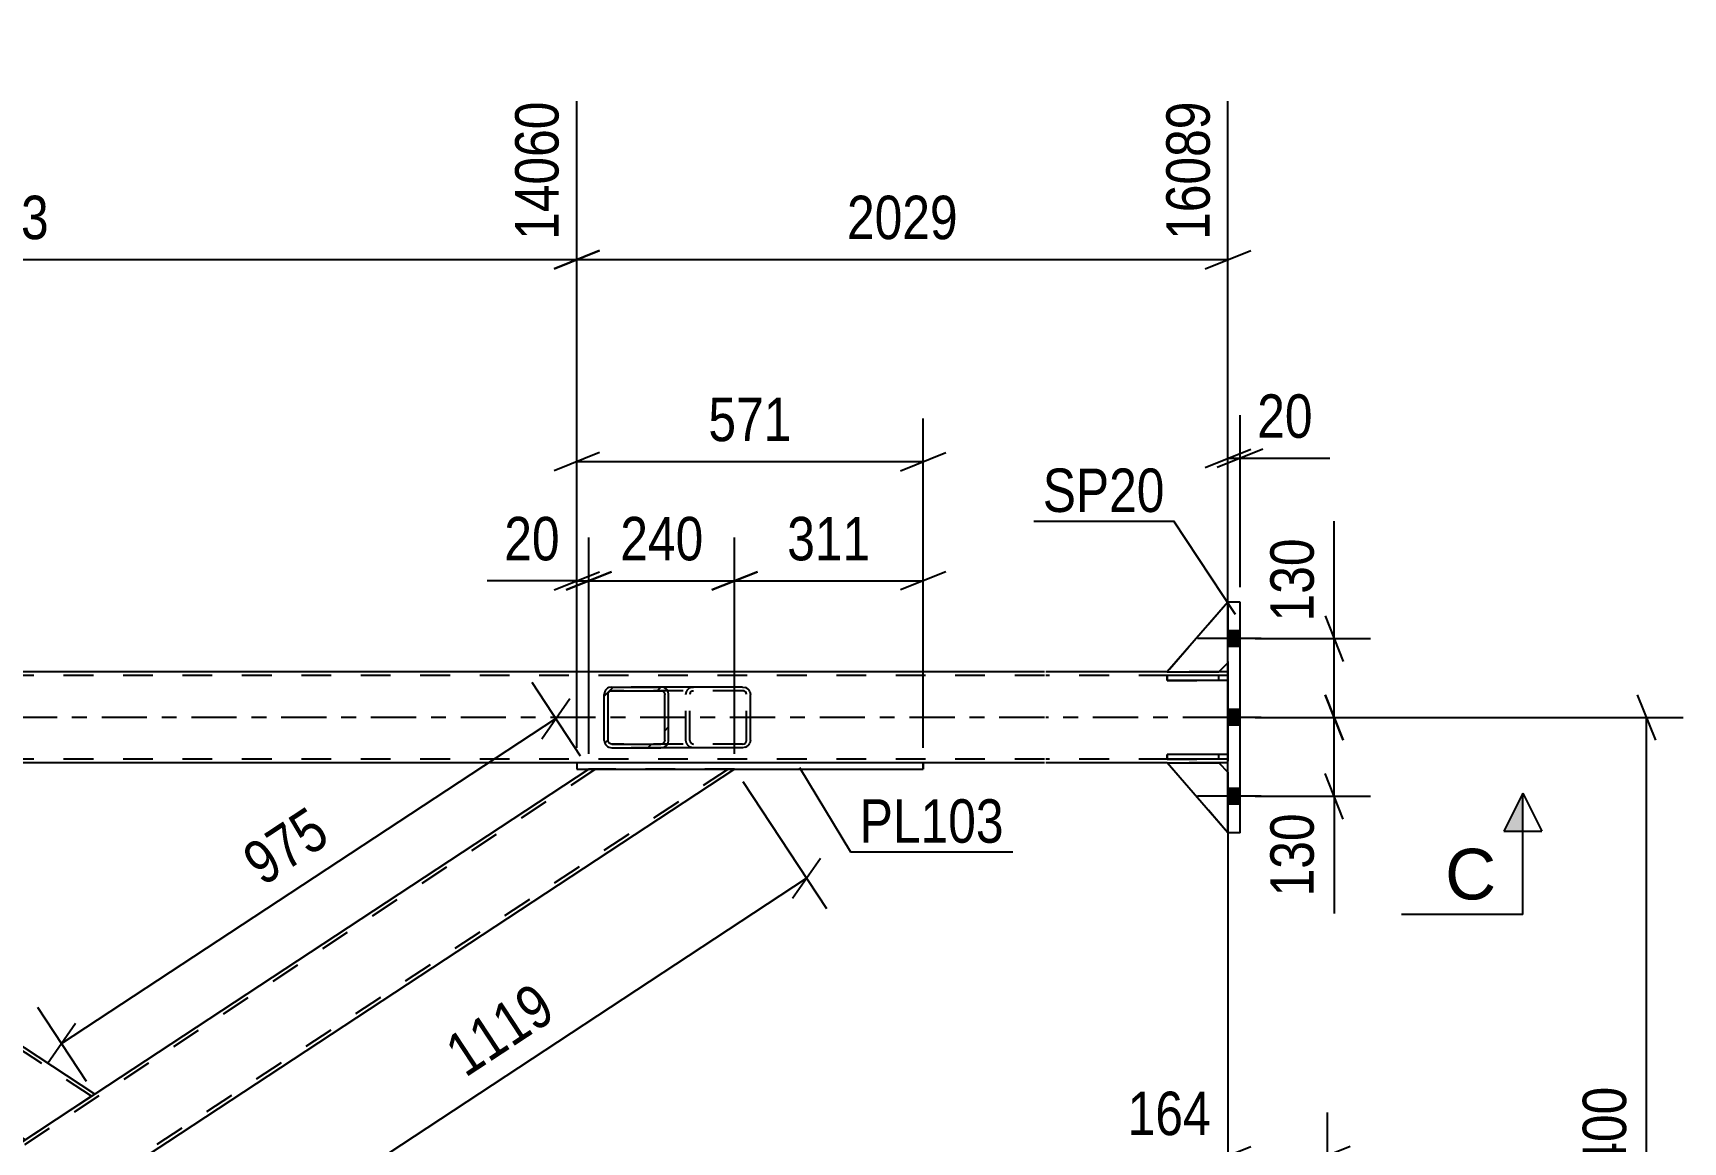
# Model space of a CAD drawing. Header units: millimetres. Extents: x -777 to 412, y -850 to -9.
# Drawn here: x -157.4 to -48.6, y -510.2 to -437 of the extents above; entities that cross this region are included whole.
import ezdxf

# ---------------------------------------------------------------- set-up
doc = ezdxf.new("R2010")
doc.units = ezdxf.units.MM
doc.linetypes.add('DXK_LINE_DOT2', pattern=[3.9198, 1.9599, -1.9599])
doc.linetypes.add('DXK_LINE_DOT3', pattern=[5.9187, 2.979, -0.9799, 0.9799, -0.9799])
doc.styles.add('Arial', font='ARIAL.TTF', dxfattribs={"height": 0.2})
doc.styles.add('Arial Narrow', font='ARIALN.TTF', dxfattribs={"height": 0.2})

# ---------------------------------------------------------------- blocks, each defined once
blk = doc.blocks.new('Part-570390744-5977 - 5775')
at = {"color": 2, "linetype": 'Continuous'}
for p, q in [((-121.55, -485.16), (-121.55, -485.56)), ((-98.71, -485.16), (-121.55, -485.16)), ((-98.71, -485.16), (-98.71, -485.56)), ((-98.71, -485.16), (-98.71, -485.16)), ((-121.55, -485.56), (-98.71, -485.56)), ((-98.71, -485.56), (-98.71, -485.56))]:
    blk.add_line(p, q, dxfattribs=at)
at = {"color": 7, "linetype": 'DXK_LINE_DOT2'}
for p, q in [((-121.55, -485.16), (-121.55, -485.56)), ((-98.71, -485.56), (-98.71, -485.16)), ((-98.71, -485.16), (-98.71, -485.16)), ((-98.71, -485.56), (-98.71, -485.56))]:
    blk.add_line(p, q, dxfattribs=at)
blk = doc.blocks.new('Part-570390744-5995 - 5775')
at = {"color": 7, "linetype": 'DXK_LINE_DOT2'}
for p, q in [((-120.31, -485.56), (-194.06, -534.07)), ((-111.57, -485.56), (-186.92, -535.11)), ((-111.14, -485.56), (-120.75, -485.56)), ((-153.34, -507), (-158.14, -510.16)), ((-148.54, -510.16), (-153.31, -513.29)), ((-153.34, -513.32), (-153.21, -513.23)), ((-153.31, -513.29), (-153.34, -513.32)), ((-194.06, -533.82), (-194.06, -533.78)), ((-194.06, -533.82), (-194.06, -533.86)), ((-194.06, -533.86), (-194.06, -533.82)), ((-186.48, -535.11), (-194.06, -535.11))]:
    blk.add_line(p, q, dxfattribs=at)
at = {"color": 2, "linetype": 'Continuous'}
for p, q in [((-120.75, -485.56), (-153.34, -507)), ((-111.14, -485.56), (-148.54, -510.16)), ((-158.14, -510.16), (-194.06, -533.78)), ((-153.34, -513.32), (-186.48, -535.11)), ((-194.06, -533.86), (-194.06, -535.11))]:
    blk.add_line(p, q, dxfattribs=at)
blk = doc.blocks.new('Part-570390744-5956 - 5775')
at = {"color": 7, "linetype": 'DXK_LINE_DOT2'}
for p, q in [((-78.61, -479.4), (-82.61, -479.4)), ((-82.61, -479.4), (-82.61, -479.72)), ((-82.61, -479.72), (-78.61, -479.72)), ((-79.21, -479.72), (-79.21, -479.4)), ((-78.61, -479.72), (-78.61, -479.4))]:
    blk.add_line(p, q, dxfattribs=at)
blk = doc.blocks.new('Part-570390744-5972 - 5775')
at = {"color": 2, "linetype": 'Continuous'}
for p, q in [((-194.06, -485.56), (-194.06, -486.45)), ((-153.34, -507), (-185.93, -485.56)), ((-158.14, -510.16), (-194.06, -486.53)), ((-153.61, -507.17), (-153.37, -507.02)), ((-153.34, -507), (-153.37, -507.02)), ((-153.61, -507.17), (-158.14, -510.16))]:
    blk.add_line(p, q, dxfattribs=at)
at = {"color": 7, "linetype": 'DXK_LINE_DOT2'}
for p, q in [((-185.93, -485.56), (-194.06, -485.56)), ((-157.93, -510.01), (-194.06, -486.24)), ((-153.56, -507.14), (-186.37, -485.56)), ((-194.06, -486.45), (-194.06, -486.49)), ((-194.06, -486.45), (-194.06, -486.49)), ((-194.06, -486.49), (-194.06, -486.53)), ((-153.34, -507), (-153.34, -507)), ((-153.78, -507.28), (-153.78, -507.28)), ((-153.78, -507.28), (-153.78, -507.28)), ((-153.47, -507.08), (-153.61, -507.17)), ((-153.56, -507.14), (-153.61, -507.17))]:
    blk.add_line(p, q, dxfattribs=at)
blk = doc.blocks.new('Part-570390744-6011 - 5775')
at = {"color": 2, "linetype": 'Continuous'}
for p, q in [((-82.61, -479.72), (-82.61, -479.4)), ((-78.61, -479.4), (-82.61, -479.4)), ((-78.61, -479.72), (-82.61, -479.72)), ((-78.61, -479.72), (-78.61, -479.4))]:
    blk.add_line(p, q, dxfattribs=at)
at = {"color": 7, "linetype": 'DXK_LINE_DOT2'}
blk.add_line((-79.21, -479.72), (-79.21, -479.4), dxfattribs=at)
blk = doc.blocks.new('Part-570390744-6016 - 5775')
at = {"color": 2, "linetype": 'Continuous'}
for p, q in [((-78.61, -489.76), (-78.61, -474.56)), ((-77.81, -474.56), (-78.61, -474.56)), ((-77.81, -489.76), (-77.81, -474.56)), ((-77.81, -489.76), (-78.61, -489.76))]:
    blk.add_line(p, q, dxfattribs=at)
at = {"color": 7, "linetype": 'DXK_LINE_DOT2'}
for p, q in [((-78.61, -474.56), (-78.61, -489.76)), ((-77.81, -474.56), (-77.81, -474.56)), ((-77.81, -489.76), (-77.81, -474.56)), ((-77.81, -489.76), (-77.81, -489.76))]:
    blk.add_line(p, q, dxfattribs=at)
blk = doc.blocks.new('Part-570390744-6034 - 5775')
at = {"color": 7, "linetype": 'DXK_LINE_DOT2'}
for p, q in [((-90.71, -479.4), (-683.93, -479.4)), ((-78.61, -479.4), (-90.61, -479.4)), ((-79.21, -479.16), (-82.61, -479.16)), ((-78.61, -479.16), (-78.61, -485.16)), ((-78.61, -479.64), (-78.61, -484.68)), ((-90.71, -484.92), (-683.93, -484.92)), ((-98.71, -485.16), (-121.55, -485.16)), ((-78.61, -484.92), (-90.61, -484.92)), ((-79.21, -485.16), (-82.61, -485.16))]:
    blk.add_line(p, q, dxfattribs=at)
at = {"color": 2, "linetype": 'Continuous'}
for p, q in [((-90.71, -479.16), (-193.27, -479.16)), ((-82.61, -479.16), (-90.61, -479.16)), ((-78.61, -479.16), (-79.21, -479.16)), ((-121.55, -485.16), (-185.13, -485.16)), ((-90.71, -485.16), (-98.71, -485.16)), ((-82.61, -485.16), (-90.61, -485.16)), ((-78.61, -485.16), (-79.21, -485.16))]:
    blk.add_line(p, q, dxfattribs=at)
at = {"color": 7, "linetype": 'DXK_LINE_DOT3'}
for p, q in [((-90.71, -482.16), (-683.93, -482.16)), ((-78.61, -482.16), (-90.61, -482.16))]:
    blk.add_line(p, q, dxfattribs=at)
blk = doc.blocks.new('Part-570390744-6035 - 5775')
at = {"linetype": 'Continuous'}
h = blk.add_hatch(dxfattribs=at)
h.set_pattern_fill('', scale=0.7, style=0, pattern_type=0)
h.set_pattern_definition([(45, (-119.7037, -483.859), (-1.57154, 1.57154), [])])
h.paths.add_polyline_path([(-119.74, -483.68), (-119.7, -483.86), (-119.59, -484.01), (-119.43, -484.12), (-119.23, -484.16), (-116, -484.16), (-115.8, -484.12), (-115.64, -484.01), (-115.52, -483.86), (-115.49, -483.68), (-115.49, -480.64), (-115.52, -480.45), (-115.64, -480.3), (-115.8, -480.19), (-116, -480.16), (-119.23, -480.16), (-119.43, -480.19), (-119.59, -480.3), (-119.7, -480.45), (-119.74, -480.64)])
h.paths.add_polyline_path([(-119.47, -480.54), (-119.41, -480.47), (-119.33, -480.41), (-119.23, -480.4), (-116, -480.4), (-115.9, -480.41), (-115.82, -480.47), (-115.76, -480.54), (-115.74, -480.64), (-115.74, -483.68), (-115.76, -483.77), (-115.82, -483.85), (-115.9, -483.9), (-116, -483.92), (-119.23, -483.92), (-119.33, -483.9), (-119.41, -483.85), (-119.47, -483.77), (-119.49, -483.68), (-119.49, -480.64)])
at = {"color": 2, "linetype": 'Continuous'}
for p, q in [((-119.7, -480.45), (-119.74, -480.64)), ((-119.74, -483.68), (-119.74, -480.64)), ((-119.49, -480.64), (-119.47, -480.54)), ((-119.49, -483.68), (-119.49, -480.64)), ((-119.47, -480.54), (-119.41, -480.47)), ((-119.23, -480.16), (-119.43, -480.19)), ((-119.41, -480.47), (-119.33, -480.41)), ((-119.33, -480.41), (-119.23, -480.4)), ((-119.23, -480.16), (-116, -480.16)), ((-119.23, -480.4), (-116, -480.4)), ((-110.61, -480.16), (-116, -480.16)), ((-115.8, -480.19), (-116, -480.16)), ((-116, -480.4), (-115.9, -480.41)), ((-115.9, -480.41), (-115.82, -480.47)), ((-115.82, -480.47), (-115.76, -480.54)), ((-115.76, -480.54), (-115.74, -480.64)), ((-115.74, -483.68), (-115.74, -480.64)), ((-115.49, -480.64), (-115.52, -480.45)), ((-115.49, -483.68), (-115.49, -480.64)), ((-110.61, -480.16), (-110.42, -480.19)), ((-110.14, -480.45), (-110.1, -480.64)), ((-110.1, -483.68), (-110.1, -480.64)), ((-119.74, -483.68), (-119.7, -483.86)), ((-119.47, -483.77), (-119.49, -483.68)), ((-119.41, -483.85), (-119.47, -483.77)), ((-119.43, -484.12), (-119.23, -484.16)), ((-119.33, -483.9), (-119.41, -483.85)), ((-119.23, -483.92), (-119.33, -483.9)), ((-119.23, -483.92), (-116, -483.92)), ((-119.23, -484.16), (-116, -484.16)), ((-115.9, -483.9), (-116, -483.92)), ((-116, -484.16), (-115.8, -484.12)), ((-110.61, -484.16), (-116, -484.16)), ((-115.82, -483.85), (-115.9, -483.9)), ((-115.76, -483.77), (-115.82, -483.85)), ((-115.74, -483.68), (-115.76, -483.77)), ((-115.52, -483.86), (-115.49, -483.68)), ((-110.42, -484.12), (-110.61, -484.16)), ((-110.1, -483.68), (-110.14, -483.86))]:
    blk.add_line(p, q, dxfattribs=at)
at = {"color": 7, "linetype": 'DXK_LINE_DOT2'}
for p, q in [((-116, -480.16), (-119.23, -480.16)), ((-110.61, -480.4), (-119.23, -480.4)), ((-114.36, -480.64), (-114.32, -480.45)), ((-114.36, -483.68), (-114.36, -480.64)), ((-114.08, -480.54), (-114.1, -480.64)), ((-114.1, -483.68), (-114.1, -480.64)), ((-114.03, -480.47), (-114.08, -480.54)), ((-114.04, -480.19), (-113.85, -480.16)), ((-114.03, -480.47), (-114, -480.45)), ((-114, -480.45), (-113.94, -480.41)), ((-113.94, -480.41), (-113.85, -480.4)), ((-110.51, -480.41), (-110.61, -480.4)), ((-110.43, -480.47), (-110.51, -480.41)), ((-110.38, -480.54), (-110.43, -480.47)), ((-110.36, -480.64), (-110.38, -480.54)), ((-110.36, -483.68), (-110.36, -480.64)), ((-110.61, -483.92), (-119.23, -483.92)), ((-116, -484.16), (-119.23, -484.16)), ((-114.32, -483.86), (-114.36, -483.68)), ((-114.1, -483.68), (-114.08, -483.77)), ((-114.08, -483.77), (-114.03, -483.85)), ((-113.85, -484.16), (-114.04, -484.12)), ((-114.03, -483.85), (-114, -483.86)), ((-114, -483.86), (-113.94, -483.9)), ((-113.94, -483.9), (-113.85, -483.92)), ((-110.61, -483.92), (-110.51, -483.9)), ((-110.51, -483.9), (-110.43, -483.85)), ((-110.43, -483.85), (-110.38, -483.77)), ((-110.38, -483.77), (-110.36, -483.68))]:
    blk.add_line(p, q, dxfattribs=at)
at = {"color": 2, "linetype": 'Continuous'}
for centre, start, end in [((-119.25, -480.66), 110.7583, 155.68), ((-115.98, -480.66), 24.32, 69.2417), ((-110.59, -480.66), 24.32, 69.2417), ((-119.25, -483.65), 204.32, 249.2417), ((-115.98, -483.65), 290.7583, 335.68), ((-110.59, -483.65), 290.7583, 335.68)]:
    blk.add_arc(centre, 0.496, start, end, dxfattribs=at)
at = {"color": 7, "linetype": 'DXK_LINE_DOT2'}
for centre, start, end in [((-113.87, -480.66), 110.7583, 155.68), ((-113.87, -483.65), 204.32, 249.2417)]:
    blk.add_arc(centre, 0.496, start, end, dxfattribs=at)
blk = doc.blocks.new('Part-570390744-6329 - 5775')
at = {"color": 7, "linetype": 'DXK_LINE_DOT2'}
for p, q in [((-78.61, -484.6), (-82.61, -484.6)), ((-82.61, -484.6), (-82.61, -484.92)), ((-82.61, -484.92), (-78.61, -484.92)), ((-79.21, -484.92), (-79.21, -484.6)), ((-78.61, -484.92), (-78.61, -484.6))]:
    blk.add_line(p, q, dxfattribs=at)
blk = doc.blocks.new('Part-570390744-6325 - 5775')
at = {"color": 2, "linetype": 'Continuous'}
for p, q in [((-82.61, -485.16), (-79.21, -485.16)), ((-78.61, -489.76), (-82.61, -485.16)), ((-79.21, -485.16), (-78.61, -485.76))]:
    blk.add_line(p, q, dxfattribs=at)
at = {"color": 7, "linetype": 'DXK_LINE_DOT2'}
blk.add_line((-78.61, -485.76), (-78.61, -489.76), dxfattribs=at)
blk = doc.blocks.new('Part-570390744-6322 - 5775')
at = {"color": 2, "linetype": 'Continuous'}
for p, q in [((-82.61, -484.92), (-82.61, -484.6)), ((-78.61, -484.6), (-82.61, -484.6)), ((-78.61, -484.92), (-82.61, -484.92)), ((-78.61, -484.92), (-78.61, -484.6))]:
    blk.add_line(p, q, dxfattribs=at)
at = {"color": 7, "linetype": 'DXK_LINE_DOT2'}
blk.add_line((-79.21, -484.92), (-79.21, -484.6), dxfattribs=at)
blk = doc.blocks.new('Part-570390744-6324 - 5775')
at = {"color": 7, "linetype": 'DXK_LINE_DOT2'}
for p, q in [((-78.61, -474.56), (-82.61, -479.16)), ((-78.61, -478.56), (-78.61, -474.56)), ((-79.21, -479.16), (-78.61, -478.56)), ((-82.61, -479.16), (-79.21, -479.16))]:
    blk.add_line(p, q, dxfattribs=at)
blk = doc.blocks.new('Part-570390744-6326 - 5775')
at = {"color": 7, "linetype": 'DXK_LINE_DOT2'}
for p, q in [((-82.61, -485.16), (-79.21, -485.16)), ((-78.61, -489.76), (-82.61, -485.16)), ((-79.21, -485.16), (-78.61, -485.76)), ((-78.61, -485.76), (-78.61, -489.76))]:
    blk.add_line(p, q, dxfattribs=at)
blk = doc.blocks.new('Part-570390744-6334 - 5775')
at = {"color": 2, "linetype": 'Continuous'}
for p, q in [((-78.61, -474.56), (-82.61, -479.16)), ((-79.21, -479.16), (-78.61, -478.56)), ((-82.61, -479.16), (-79.21, -479.16))]:
    blk.add_line(p, q, dxfattribs=at)
at = {"color": 7, "linetype": 'DXK_LINE_DOT2'}
blk.add_line((-78.61, -474.56), (-78.61, -478.56), dxfattribs=at)
blk = doc.blocks.new('Bolt-570390744-6352 - 5775')
at = {"linetype": 'Continuous'}
for points in [[(-78.61, -476.44), (-78.61, -477.48), (-77.81, -477.48), (-77.81, -476.44)], [(-78.61, -476.44), (-78.61, -477.48), (-77.81, -477.48), (-77.81, -476.44)], [(-78.61, -476.44), (-78.61, -477.48), (-77.81, -477.48), (-77.81, -476.44)], [(-78.61, -481.64), (-78.61, -482.68), (-77.81, -482.68), (-77.81, -481.64)], [(-78.61, -481.64), (-78.61, -482.68), (-77.81, -482.68), (-77.81, -481.64)], [(-78.61, -486.84), (-78.61, -487.88), (-77.81, -487.88), (-77.81, -486.84)], [(-78.61, -486.84), (-78.61, -487.88), (-77.81, -487.88), (-77.81, -486.84)], [(-78.61, -486.84), (-78.61, -487.88), (-77.81, -487.88), (-77.81, -486.84)]]:
    blk.add_hatch(color=1, dxfattribs=at).paths.add_polyline_path(points)
at = {"color": 1, "linetype": 'Continuous'}
for p, q in [((-77.81, -476.44), (-78.61, -476.44)), ((-77.81, -476.44), (-78.61, -476.44)), ((-77.81, -476.44), (-78.61, -476.44)), ((-76.41, -476.96), (-80.61, -476.96)), ((-76.41, -476.96), (-80.61, -476.96)), ((-76.41, -476.96), (-80.61, -476.96)), ((-77.81, -477.48), (-78.61, -477.48)), ((-77.81, -477.48), (-78.61, -477.48)), ((-77.81, -477.48), (-78.61, -477.48)), ((-77.81, -481.64), (-78.61, -481.64)), ((-77.81, -481.64), (-78.61, -481.64)), ((-76.41, -482.16), (-80.61, -482.16)), ((-76.41, -482.16), (-80.61, -482.16)), ((-77.81, -482.68), (-78.61, -482.68)), ((-77.81, -482.68), (-78.61, -482.68)), ((-76.41, -487.36), (-80.61, -487.36)), ((-76.41, -487.36), (-80.61, -487.36)), ((-76.41, -487.36), (-80.61, -487.36)), ((-77.81, -486.84), (-78.61, -486.84)), ((-77.81, -486.84), (-78.61, -486.84)), ((-77.81, -486.84), (-78.61, -486.84)), ((-77.81, -487.88), (-78.61, -487.88)), ((-77.81, -487.88), (-78.61, -487.88)), ((-77.81, -487.88), (-78.61, -487.88))]:
    blk.add_line(p, q, dxfattribs=at)
blk = doc.blocks.new('StraightDimension-570390744-6749 - 5775')
at = {"color": 7, "linetype": 'Continuous'}
for p, q in [((-71.6, -476.96), (-71.6, -469.22)), ((-71.6, -476.96), (-71.6, -469.22)), ((-72.2, -475.46), (-71, -478.46)), ((-76.81, -476.96), (-69.2, -476.96)), ((-71.6, -482.16), (-71.6, -476.96)), ((-71, -483.66), (-72.2, -480.66)), ((-76.81, -482.16), (-69.2, -482.16))]:
    blk.add_line(p, q, dxfattribs=at)
at = {"color": 0}
blk.add_wipeout([(-72.35, -469.75), (-76.55, -469.75), (-76.55, -476.43), (-72.35, -476.43)], dxfattribs=at)
at = {"color": 3, "style": 'Arial Narrow'}
blk.add_text('130', height=2.863, rotation=90.0002, dxfattribs=at).set_placement((-72.95, -475.83))
blk = doc.blocks.new('StraightDimension-570390744-6522 - 5775')
at = {"color": 7, "linetype": 'Continuous'}
for p, q in [((-121.55, -484.16), (-121.55, -462.44)), ((-98.71, -484.16), (-98.71, -462.44)), ((-120.05, -464.69), (-123.05, -465.89)), ((-121.55, -465.29), (-98.71, -465.29)), ((-100.21, -465.89), (-97.21, -464.69))]:
    blk.add_line(p, q, dxfattribs=at)
at = {"color": 0}
blk.add_wipeout([(-106.78, -464.54), (-106.78, -460.34), (-113.47, -460.34), (-113.47, -464.54)], dxfattribs=at)
at = {"color": 3, "style": 'Arial Narrow'}
blk.add_text('571', height=2.863, dxfattribs=at).set_placement((-112.87, -463.94))
blk = doc.blocks.new('StraightDimension-570390744-6548 - 5775')
at = {"color": 7, "linetype": 'Continuous'}
for p, q in [((-121.55, -484.16), (-121.55, -470.3)), ((-120.75, -484.56), (-120.75, -470.3)), ((-121.55, -473.15), (-127.45, -473.15)), ((-121.55, -473.15), (-127.45, -473.15)), ((-123.05, -473.75), (-120.05, -472.55)), ((-119.25, -472.55), (-122.25, -473.75)), ((-121.55, -473.15), (-120.75, -473.15))]:
    blk.add_line(p, q, dxfattribs=at)
at = {"color": 0}
blk.add_wipeout([(-122.07, -472.4), (-122.07, -468.2), (-126.93, -468.2), (-126.93, -472.4)], dxfattribs=at)
at = {"color": 3, "style": 'Arial Narrow'}
blk.add_text('20', height=2.863, dxfattribs=at).set_placement((-126.33, -471.8))
blk = doc.blocks.new('StraightDimension-570390744-6556 - 5775')
at = {"color": 7, "linetype": 'Continuous'}
for p, q in [((-120.75, -484.56), (-120.75, -470.3)), ((-111.14, -484.56), (-111.14, -470.3)), ((-122.25, -473.75), (-119.25, -472.55)), ((-120.75, -473.15), (-111.14, -473.15)), ((-109.64, -472.55), (-112.64, -473.75))]:
    blk.add_line(p, q, dxfattribs=at)
at = {"color": 0}
blk.add_wipeout([(-112.6, -472.4), (-112.6, -468.2), (-119.28, -468.2), (-119.28, -472.4)], dxfattribs=at)
at = {"color": 3, "style": 'Arial Narrow'}
blk.add_text('240', height=2.863, dxfattribs=at).set_placement((-118.68, -471.8))
blk = doc.blocks.new('StraightDimension-570390744-6564 - 5775')
at = {"color": 7, "linetype": 'Continuous'}
for p, q in [((-111.14, -484.56), (-111.14, -470.3)), ((-98.71, -484.16), (-98.71, -470.3)), ((-112.64, -473.75), (-109.64, -472.55)), ((-111.14, -473.15), (-98.71, -473.15)), ((-97.21, -472.55), (-100.21, -473.75))]:
    blk.add_line(p, q, dxfattribs=at)
at = {"color": 0}
blk.add_wipeout([(-101.58, -472.4), (-101.58, -468.2), (-108.27, -468.2), (-108.27, -472.4)], dxfattribs=at)
at = {"color": 3, "style": 'Arial Narrow'}
blk.add_text('311', height=2.863, dxfattribs=at).set_placement((-107.67, -471.8))
blk = doc.blocks.new('StraightDimension-570390744-6597 - 5775')
at = {"color": 7, "linetype": 'Continuous'}
for p, q in [((-78.61, -473.56), (-78.61, -462.22)), ((-77.81, -473.56), (-77.81, -462.22)), ((-80.11, -465.67), (-77.11, -464.47)), ((-76.31, -464.47), (-79.31, -465.67)), ((-78.61, -465.07), (-77.81, -465.07)), ((-77.81, -465.07), (-71.9, -465.07)), ((-77.81, -465.07), (-71.9, -465.07))]:
    blk.add_line(p, q, dxfattribs=at)
at = {"color": 0}
blk.add_wipeout([(-72.43, -464.32), (-72.43, -460.12), (-77.28, -460.12), (-77.28, -464.32)], dxfattribs=at)
at = {"color": 3, "style": 'Arial Narrow'}
blk.add_text('20', height=2.863, dxfattribs=at).set_placement((-76.68, -463.72))
blk = doc.blocks.new('StraightDimension-570390744-6741 - 5775')
at = {"color": 7, "linetype": 'Continuous'}
for p, q in [((-72.2, -480.66), (-71, -483.66)), ((-76.81, -482.16), (-69.2, -482.16)), ((-71.6, -487.36), (-71.6, -482.16)), ((-71, -488.86), (-72.2, -485.86)), ((-76.81, -487.36), (-69.2, -487.36)), ((-71.6, -487.36), (-71.6, -495.09)), ((-71.6, -487.36), (-71.6, -495.09))]:
    blk.add_line(p, q, dxfattribs=at)
at = {"color": 0}
blk.add_wipeout([(-72.35, -487.88), (-76.55, -487.88), (-76.55, -494.56), (-72.35, -494.56)], dxfattribs=at)
at = {"color": 3, "style": 'Arial Narrow'}
blk.add_text('130', height=2.863, rotation=90.0002, dxfattribs=at).set_placement((-72.95, -493.96))
blk = doc.blocks.new('StraightDimension-570390744-7134 - 5775')
at = {"color": 7, "linetype": 'Continuous'}
for p, q in [((-50.4, -483.66), (-51.6, -480.66)), ((-76.81, -482.16), (-48.6, -482.16)), ((-51, -538.15), (-51, -482.16)), ((-51.6, -536.65), (-50.4, -539.65)), ((-70.41, -538.15), (-48.6, -538.15))]:
    blk.add_line(p, q, dxfattribs=at)
at = {"color": 0}
blk.add_wipeout([(-51.75, -505.9), (-55.95, -505.9), (-55.95, -514.41), (-51.75, -514.41)], dxfattribs=at)
at = {"color": 3, "style": 'Arial Narrow'}
blk.add_text('1400', height=2.863, rotation=90.0002, dxfattribs=at).set_placement((-52.35, -513.81))
blk = doc.blocks.new('StraightDimension-570390744-7308 - 5775')
at = {"color": 7, "linetype": 'Continuous'}
for p, q in [((-78.61, -486.16), (-78.61, -513.45)), ((-72.05, -534.51), (-72.05, -508.2)), ((-78.61, -511.05), (-86.34, -511.05)), ((-78.61, -511.05), (-86.34, -511.05)), ((-80.11, -511.65), (-77.11, -510.45)), ((-78.61, -511.05), (-72.05, -511.05)), ((-70.55, -510.45), (-73.55, -511.65))]:
    blk.add_line(p, q, dxfattribs=at)
at = {"color": 0}
blk.add_wipeout([(-79.13, -510.3), (-79.13, -506.1), (-85.82, -506.1), (-85.82, -510.3)], dxfattribs=at)
at = {"color": 3, "style": 'Arial Narrow'}
blk.add_text('164', height=2.863, dxfattribs=at).set_placement((-85.22, -509.7))
blk = doc.blocks.new('StraightDimension-570390744-46849 - 5775')
at = {"color": 7, "linetype": 'Continuous'}
for p, q in [((-121.55, -484.16), (-121.55, -441.53)), ((-78.61, -478.16), (-78.61, -441.53)), ((-120.05, -451.37), (-123.05, -452.57)), ((-80.11, -452.57), (-77.11, -451.37)), ((-121.55, -451.97), (-78.61, -451.97))]:
    blk.add_line(p, q, dxfattribs=at)
at = {"color": 0}
blk.add_wipeout([(-95.82, -451.22), (-95.82, -447.02), (-104.33, -447.02), (-104.33, -451.22)], dxfattribs=at)
at = {"color": 3, "style": 'Arial Narrow'}
blk.add_text('2029', height=2.863, dxfattribs=at).set_placement((-103.73, -450.62))
at = {"color": 0, "linetype": 'Continuous'}
blk.add_wipeout([(-79.21, -440.93), (-83.41, -440.93), (-83.41, -451.27), (-79.21, -451.27)], dxfattribs=at)
at = {"color": 3, "linetype": 'Continuous', "style": 'Arial Narrow'}
blk.add_text('16089', height=2.863, rotation=90.0002, dxfattribs=at).set_placement((-79.81, -450.67))
blk = doc.blocks.new('StraightDimension-570390744-46850 - 5775')
at = {"color": 7, "linetype": 'Continuous'}
for p, q in [((-198.47, -477.76), (-198.47, -437.03)), ((-121.55, -484.16), (-121.55, -441.53)), ((-196.97, -451.37), (-199.97, -452.57)), ((-123.05, -452.57), (-120.05, -451.37)), ((-198.47, -451.97), (-121.55, -451.97))]:
    blk.add_line(p, q, dxfattribs=at)
at = {"color": 0}
blk.add_wipeout([(-155.75, -451.22), (-155.75, -447.02), (-164.27, -447.02), (-164.27, -451.22)], dxfattribs=at)
at = {"color": 3, "style": 'Arial Narrow'}
blk.add_text('1923', height=2.863, dxfattribs=at).set_placement((-163.67, -450.62))
at = {"color": 0, "linetype": 'Continuous'}
blk.add_wipeout([(-122.15, -440.93), (-126.35, -440.93), (-126.35, -451.27), (-122.15, -451.27)], dxfattribs=at)
at = {"color": 3, "linetype": 'Continuous', "style": 'Arial Narrow'}
blk.add_text('14060', height=2.863, rotation=90.0002, dxfattribs=at).set_placement((-122.75, -450.67))
blk = doc.blocks.new('StraightDimension-570390744-60679 - 5775')
at = {"color": 7, "linetype": 'Continuous'}
for p, q in [((-121.3, -484.72), (-124.5, -479.85)), ((-123.86, -483.56), (-122.01, -480.91)), ((-155.53, -503.67), (-122.93, -482.23)), ((-153.89, -506.16), (-157.09, -501.29)), ((-154.6, -502.35), (-156.45, -505))]:
    blk.add_line(p, q, dxfattribs=at)
at = {"color": 0}
blk.add_wipeout([(-136.85, -490.49), (-139.16, -486.98), (-144.74, -490.65), (-142.43, -494.16)], dxfattribs=at)
at = {"color": 3, "style": 'Arial Narrow'}
blk.add_text('975', height=2.863, rotation=33.3347, dxfattribs=at).set_placement((-142.26, -493.33))
blk = doc.blocks.new('StraightDimension-570390744-60689 - 5775')
at = {"color": 7, "linetype": 'Continuous'}
for p, q in [((-110.59, -486.39), (-105.08, -494.76)), ((-107.33, -494.08), (-105.48, -491.43)), ((-143.8, -517.36), (-106.4, -492.76)), ((-147.99, -510.99), (-142.48, -519.36)), ((-142.88, -516.03), (-144.72, -518.68))]:
    blk.add_line(p, q, dxfattribs=at)
at = {"color": 0}
blk.add_wipeout([(-121.96, -502.09), (-124.27, -498.58), (-131.38, -503.26), (-129.07, -506.77)], dxfattribs=at)
at = {"color": 3, "style": 'Arial Narrow'}
blk.add_text('1119', height=2.863, rotation=33.3347, dxfattribs=at).set_placement((-128.9, -505.94))
blk = doc.blocks.new('Mark-570390744-5973 - 5775')
at = {"color": 30, "linetype": 'Continuous'}
for p, q in [((-106.86, -485.47), (-103.49, -491.02)), ((-103.49, -491.02), (-92.79, -491.02))]:
    blk.add_line(p, q, dxfattribs=at)
at = {"color": 0}
blk.add_wipeout([(-93.39, -490.42), (-93.39, -487.42), (-102.89, -487.42), (-102.89, -490.42)], dxfattribs=at)
blk.add_wipeout([(-93.39, -490.42), (-93.39, -487.42), (-102.89, -487.42), (-102.89, -490.42)], dxfattribs=at)
at = {"color": 3, "style": 'Arial Narrow'}
blk.add_text('PL103', height=2.863, dxfattribs=at).set_placement((-102.89, -490.42))
blk = doc.blocks.new('Mark-570390744-6012 - 5775')
at = {"color": 30, "linetype": 'Continuous'}
for p in [(-91.42, -469.21), (-78.1, -475.38)]:
    blk.add_line(p, (-82.18, -469.21), dxfattribs=at)
at = {"color": 0}
blk.add_wipeout([(-82.78, -468.61), (-82.78, -465.61), (-90.82, -465.61), (-90.82, -468.61)], dxfattribs=at)
blk.add_wipeout([(-82.78, -468.61), (-82.78, -465.61), (-90.82, -465.61), (-90.82, -468.61)], dxfattribs=at)
at = {"color": 3, "style": 'Arial Narrow'}
blk.add_text('SP20', height=2.863, dxfattribs=at).set_placement((-90.82, -468.61))
blk = doc.blocks.new('SectionMark-570390744-7677 - 5775')
at = {"linetype": 'Continuous'}
blk.add_hatch(color=6, dxfattribs=at).paths.add_polyline_path([(-59.17, -489.66), (-60.42, -489.66), (-59.17, -487.16)])
at = {"color": 6, "linetype": 'Continuous'}
for p, q in [((-59.17, -487.16), (-60.42, -489.66)), ((-59.17, -495.16), (-59.17, -487.16)), ((-59.17, -487.16), (-57.92, -489.66)), ((-60.42, -489.66), (-57.92, -489.66)), ((-59.17, -495.16), (-67.17, -495.16))]:
    blk.add_line(p, q, dxfattribs=at)
at = {"color": 0, "linetype": 'Continuous'}
blk.add_wipeout([(-60.92, -494.16), (-60.92, -490.66), (-64.29, -490.66), (-64.29, -494.16)], dxfattribs=at)
at = {"color": 3, "linetype": 'Continuous', "style": 'Arial'}
blk.add_text('C', height=3.34, dxfattribs=at).set_placement((-64.29, -494.16))

msp = doc.modelspace()

# ---------------------------------------------------------------- block references
for name in ['Part-570390744-6324 - 5775', 'Part-570390744-6334 - 5775', 'Part-570390744-6016 - 5775', 'Bolt-570390744-6352 - 5775', 'Part-570390744-6034 - 5775', 'Part-570390744-5956 - 5775', 'Part-570390744-6011 - 5775', 'Part-570390744-6035 - 5775', 'Part-570390744-5977 - 5775', 'Part-570390744-6329 - 5775', 'Part-570390744-6322 - 5775', 'Part-570390744-6325 - 5775', 'Part-570390744-6326 - 5775', 'Part-570390744-5995 - 5775', 'Part-570390744-5972 - 5775']:
    msp.add_blockref(name, (0, 0))

# ---------------------------------------------------------------- next in the draw order: block references
for name in ['StraightDimension-570390744-6522 - 5775', 'StraightDimension-570390744-6749 - 5775']:
    msp.add_blockref(name, (0, 0))

# ---------------------------------------------------------------- next in the draw order: block references
for name in ['StraightDimension-570390744-6597 - 5775', 'StraightDimension-570390744-6548 - 5775', 'StraightDimension-570390744-6741 - 5775']:
    msp.add_blockref(name, (0, 0))

# ---------------------------------------------------------------- next in the draw order: block references
for name in ['StraightDimension-570390744-6556 - 5775', 'StraightDimension-570390744-7134 - 5775']:
    msp.add_blockref(name, (0, 0))

# ---------------------------------------------------------------- next in the draw order: block references
for name in ['StraightDimension-570390744-6564 - 5775', 'StraightDimension-570390744-7308 - 5775']:
    msp.add_blockref(name, (0, 0))

# ---------------------------------------------------------------- next in the draw order: block references
msp.add_blockref('StraightDimension-570390744-46849 - 5775', (0, 0))

# ---------------------------------------------------------------- next in the draw order: block references
for name in ['StraightDimension-570390744-46850 - 5775', 'Mark-570390744-6012 - 5775']:
    msp.add_blockref(name, (0, 0))

# ---------------------------------------------------------------- next in the draw order: block references
msp.add_blockref('StraightDimension-570390744-60679 - 5775', (0, 0))

# ---------------------------------------------------------------- next in the draw order: block references
msp.add_blockref('StraightDimension-570390744-60689 - 5775', (0, 0))

# ---------------------------------------------------------------- next in the draw order: block references
msp.add_blockref('Mark-570390744-5973 - 5775', (0, 0))

# ---------------------------------------------------------------- next in the draw order: block references
msp.add_blockref('SectionMark-570390744-7677 - 5775', (0, 0))

doc.saveas('drawing.dxf')
